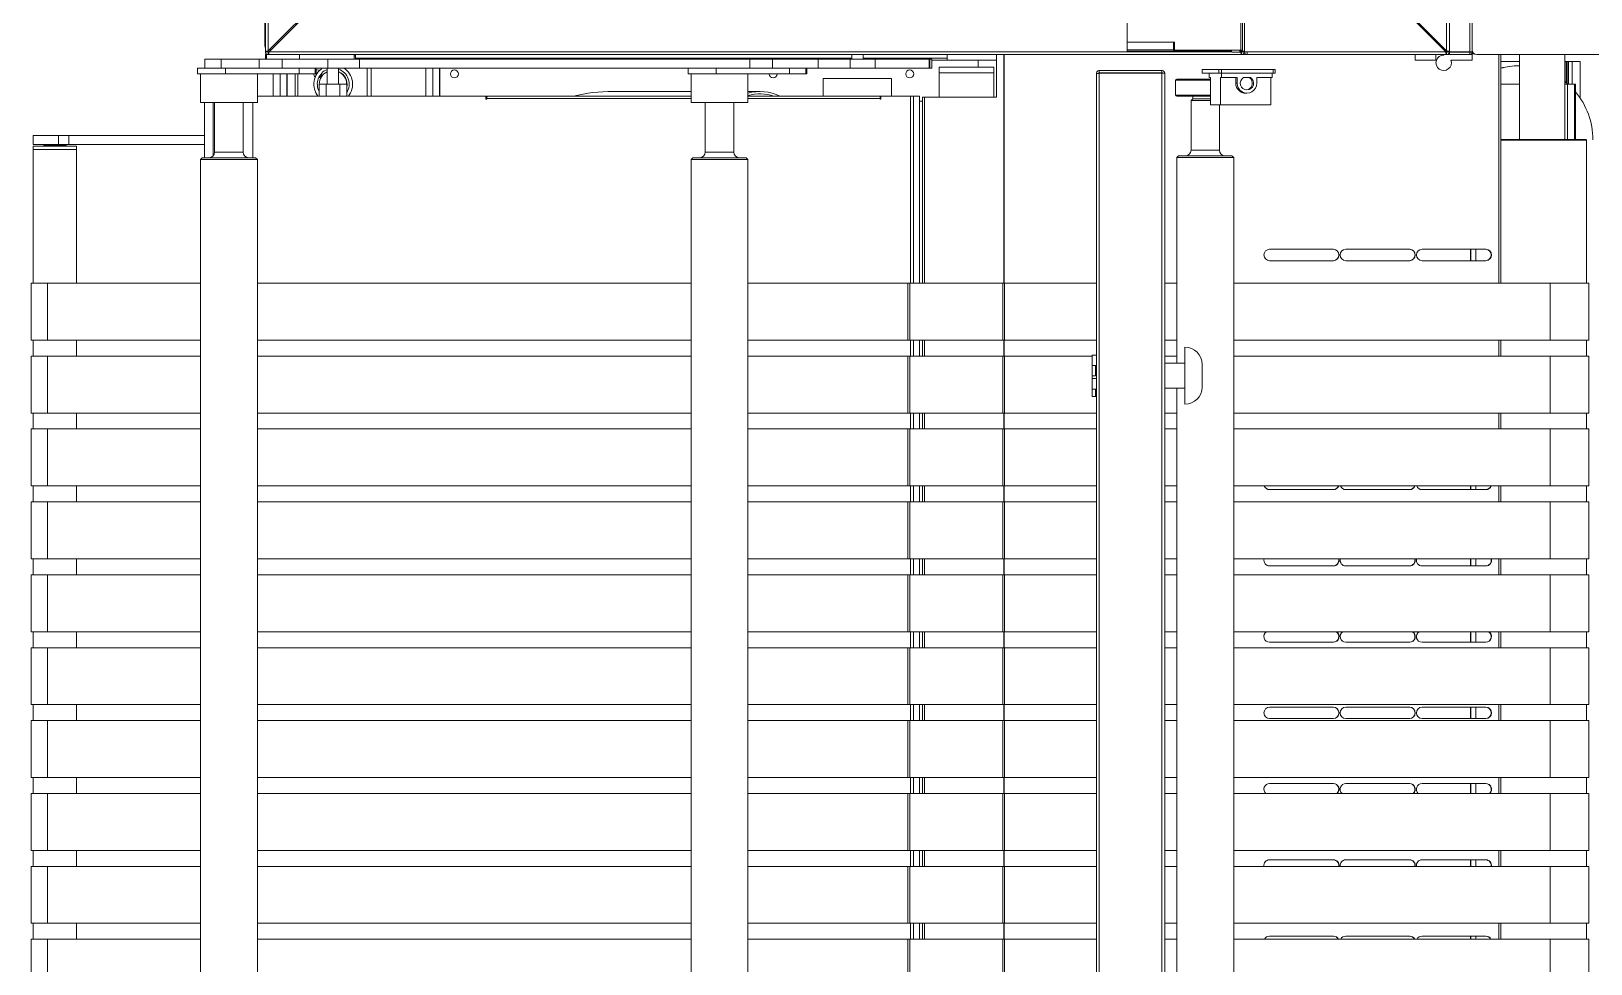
# Model space of a CAD drawing. Header units: millimetres. Extents: x 8553 to 58453, y 11523 to 43612.
# Drawn here: x 48689 to 49785, y 21706 to 22361 of the extents above; entities that cross this region are included whole.
import ezdxf

# ---------------------------------------------------------------- set-up
doc = ezdxf.new("R2010")
doc.units = ezdxf.units.MM

msp = doc.modelspace()

# ---------------------------------------------------------------- linework, layer by layer
at = {"linetype": 'Continuous', "lineweight": 15}
for p, q in [((48853.751, 22347.043), (48853.751, 22745.043)), ((48855.751, 22347.608), (48855.751, 22745.043)), ((49683.751, 22742.477), (49683.751, 22347.608)), ((49685.751, 22743.16), (49685.751, 22346.926)), ((49700.071, 22743.16), (49700.071, 22346.926)), ((49701.751, 22743.363), (49701.751, 22346.723)), ((48853.351, 22351.443), (48853.351, 22740.243)), ((49539.206, 22738.643), (49539.206, 22348.243)), ((49540.362, 22738.643), (49540.362, 22348.243)), ((48893.751, 22385.608), (48855.751, 22347.608)), ((48856.316, 22347.043), (48894.316, 22385.043)), ((49459.351, 22347.443), (49459.351, 22385.043)), ((49683.751, 22347.608), (49661.751, 22369.608)), ((49541.751, 22369.043), (49541.751, 22347.043)), ((49661.185, 22369.043), (49683.185, 22347.043)), ((48856.545, 22348.403), (48857.676, 22348.403)), ((48861.985, 22353.843), (48863.116, 22353.843)), ((49459.351, 22353.843), (49491.893, 22353.843)), ((49459.351, 22348.403), (49491.893, 22348.403)), ((49532.919, 22347.443), (49459.351, 22347.443)), ((49491.893, 22353.843), (49491.893, 22348.403)), ((49491.893, 22353.843), (49492.663, 22353.843)), ((49492.663, 22348.403), (49491.893, 22348.403)), ((49492.594, 22348.243), (49492.594, 22347.443)), ((49492.594, 22348.243), (49528.432, 22348.243)), ((49492.663, 22353.843), (49492.663, 22348.403)), ((49539.206, 22348.243), (49528.432, 22348.243)), ((49538.387, 22346.643), (49538.387, 22348.243)), ((49539.206, 22348.243), (49540.362, 22348.243)), ((49539.308, 22348.051), (49539.351, 22348.008)), ((49539.351, 22348.243), (49539.351, 22348.008)), ((49539.751, 22347.608), (49539.351, 22348.008)), ((49539.751, 22348.243), (49539.751, 22347.608)), ((48811.167, 22341.843), (48811.167, 22335.443)), ((48822.561, 22341.843), (48811.167, 22341.843)), ((48822.561, 22335.443), (48822.561, 22341.843)), ((48849.301, 22341.843), (48822.561, 22341.843)), ((48849.301, 22341.843), (48849.301, 22335.443)), ((48865.425, 22341.843), (48849.301, 22341.843)), ((48855.351, 22347.043), (48853.751, 22347.043)), ((48853.751, 22345.043), (48853.751, 22341.843)), ((48854.551, 22345.043), (48853.751, 22345.043)), ((48854.551, 22345.043), (48854.551, 22341.843)), ((48854.551, 22345.043), (48855.751, 22345.043)), ((48855.751, 22346.643), (48855.751, 22345.043)), ((49539.751, 22345.043), (48855.751, 22345.043)), ((49532.919, 22347.043), (48856.316, 22347.043)), ((48865.425, 22335.443), (48865.425, 22341.843)), ((48865.425, 22341.843), (48897.532, 22341.843)), ((48877.751, 22345.043), (48877.751, 22341.843)), ((48897.532, 22341.843), (48897.532, 22335.443)), ((48919.936, 22341.843), (48897.532, 22341.843)), ((48916.151, 22345.043), (48916.151, 22341.843)), ((48916.951, 22344.243), (48916.151, 22344.243)), ((48916.951, 22342.403), (48916.951, 22345.043)), ((48916.951, 22341.843), (48916.951, 22342.403)), ((49265.751, 22342.403), (48916.951, 22342.403)), ((48919.936, 22335.443), (48919.936, 22341.843)), ((49194.065, 22341.843), (48919.936, 22341.843)), ((49194.065, 22341.843), (49194.065, 22335.443)), ((49210.189, 22341.843), (49194.065, 22341.843)), ((49210.189, 22335.443), (49210.189, 22341.843)), ((49210.189, 22341.843), (49242.295, 22341.843)), ((49242.295, 22341.843), (49242.295, 22335.443)), ((49264.699, 22341.843), (49242.295, 22341.843)), ((49264.699, 22335.443), (49264.699, 22341.843)), ((49282.246, 22341.843), (49264.699, 22341.843)), ((49265.751, 22345.043), (49265.751, 22341.843)), ((49273.751, 22341.843), (49273.751, 22345.043)), ((49332.951, 22342.403), (49273.751, 22342.403)), ((49282.246, 22341.843), (49282.246, 22335.443)), ((49320.11, 22341.843), (49282.246, 22341.843)), ((49320.11, 22335.443), (49320.11, 22341.843)), ((49320.713, 22341.843), (49320.11, 22341.843)), ((49320.713, 22341.843), (49320.713, 22335.443)), ((49321.999, 22341.843), (49320.713, 22341.843)), ((49321.999, 22335.443), (49321.999, 22341.843)), ((49354.551, 22341.043), (49321.999, 22341.043)), ((49332.951, 22345.043), (49332.951, 22341.043)), ((49332.951, 22341.043), (49332.951, 22342.403)), ((49354.551, 22341.043), (49354.551, 22336.243)), ((49367.483, 22341.043), (49354.551, 22341.043)), ((49367.483, 22315.073), (49367.483, 22345.043)), ((49372.655, 22345.043), (49372.655, 22184.477)), ((49372.919, 22345.043), (49372.919, 22184.477)), ((49532.793, 22346.643), (49538.387, 22346.643)), ((49539.185, 22347.043), (49538.965, 22347.043)), ((49539.045, 22347.182), (49539.185, 22347.043)), ((49539.751, 22346.643), (49539.751, 22345.043)), ((49543.751, 22345.043), (49539.751, 22345.043)), ((49540.151, 22347.043), (49541.751, 22347.043)), ((49543.751, 22347.043), (49541.751, 22347.043)), ((49683.185, 22347.043), (49543.751, 22347.043)), ((49543.751, 22347.043), (49543.751, 22345.043)), ((49683.751, 22345.043), (49543.751, 22345.043)), ((49661.751, 22345.043), (49661.751, 22341.043)), ((49661.751, 22341.043), (49676.151, 22341.043)), ((49676.151, 22341.043), (49676.151, 22345.043)), ((49676.151, 22341.043), (49676.659, 22341.043)), ((49681.751, 22345.043), (49681.751, 22344.643)), ((49683.751, 22346.643), (49683.751, 22345.043)), ((49683.751, 22345.043), (49685.751, 22345.043)), ((49684.151, 22347.043), (49685.751, 22347.043)), ((49700.071, 22346.926), (49685.751, 22346.926)), ((49700.071, 22346.643), (49685.751, 22346.643)), ((49685.751, 22345.043), (49685.751, 22346.643)), ((49700.071, 22345.043), (49685.751, 22345.043)), ((49686.842, 22341.043), (49701.751, 22341.043)), ((49700.071, 22345.043), (49700.071, 22346.643)), ((49700.071, 22345.043), (49701.751, 22345.043)), ((49700.151, 22346.723), (49701.751, 22346.723)), ((49701.166, 22345.473), (49703.348, 22345.473)), ((49701.751, 22345.473), (49701.751, 22346.723)), ((49701.751, 22345.043), (49701.751, 22341.043)), ((49877.751, 22345.043), (49704.951, 22345.043)), ((49720.574, 22345.043), (49720.574, 22184.477)), ((49721.83, 22184.477), (49721.83, 22345.043)), ((49734.951, 22340.243), (49721.83, 22340.243)), ((49734.951, 22337.145), (49734.487, 22337.145)), ((49734.951, 22345.043), (49734.951, 22285.283)), ((49766.951, 22285.283), (49766.951, 22345.043)), ((49767.769, 22340.243), (49766.951, 22340.243)), ((49768.492, 22340.243), (49767.769, 22340.243)), ((49767.769, 22325.386), (49767.769, 22340.243)), ((49769.538, 22340.243), (49768.492, 22340.243)), ((49768.492, 22324.778), (49768.492, 22340.243)), ((49772.068, 22340.243), (49769.538, 22340.243)), ((49769.538, 22324.243), (49769.538, 22340.243)), ((49777.772, 22340.243), (49772.068, 22340.243)), ((49772.068, 22324.243), (49772.068, 22340.243)), ((49777.772, 22314.333), (49777.772, 22340.243)), ((48806.083, 22335.443), (48806.083, 22331.443)), ((48825.678, 22335.443), (48806.083, 22335.443)), ((48825.678, 22331.443), (48806.083, 22331.443)), ((48808.083, 22331.443), (48808.083, 22311.443)), ((48825.678, 22335.443), (48825.678, 22331.443)), ((48877.374, 22335.443), (48825.678, 22335.443)), ((48877.374, 22331.443), (48825.678, 22331.443)), ((48848.083, 22311.443), (48848.083, 22331.443)), ((48859.19, 22315.873), (48859.19, 22331.443)), ((48864.172, 22315.873), (48864.172, 22331.443)), ((48868.777, 22315.873), (48868.777, 22331.443)), ((48868.947, 22315.873), (48868.947, 22331.443)), ((48874.551, 22331.443), (48874.551, 22315.873)), ((48876.551, 22331.443), (48876.551, 22315.873)), ((48877.374, 22331.443), (48877.374, 22335.443)), ((48877.374, 22335.443), (48887.085, 22335.443)), ((48888.805, 22331.443), (48877.374, 22331.443)), ((48887.085, 22335.443), (48897.532, 22335.443)), ((48888.805, 22335.443), (48888.805, 22331.443)), ((48888.847, 22331.443), (48888.805, 22331.443)), ((48888.847, 22331.443), (48888.847, 22335.443)), ((48889.397, 22331.443), (48888.847, 22331.443)), ((48889.397, 22331.443), (48889.397, 22335.443)), ((48897.19, 22335.443), (48897.19, 22324.243)), ((48897.532, 22335.443), (48919.936, 22335.443)), ((48905.19, 22324.243), (48905.19, 22335.443)), ((49150.846, 22335.443), (48919.936, 22335.443)), ((48925.294, 22335.443), (48925.294, 22315.873)), ((48928.142, 22335.443), (48928.142, 22315.873)), ((48966.45, 22335.443), (48966.45, 22315.873)), ((48971.432, 22335.443), (48971.432, 22315.873)), ((48976.037, 22335.443), (48976.037, 22315.873)), ((48976.206, 22315.873), (48976.206, 22335.443)), ((49150.846, 22335.443), (49150.846, 22331.443)), ((49170.441, 22335.443), (49150.846, 22335.443)), ((49170.441, 22331.443), (49150.846, 22331.443)), ((49152.846, 22331.443), (49152.846, 22311.443)), ((49170.441, 22335.443), (49170.441, 22331.443)), ((49222.137, 22335.443), (49170.441, 22335.443)), ((49222.137, 22331.443), (49170.441, 22331.443)), ((49192.846, 22311.443), (49192.846, 22331.443)), ((49222.137, 22331.443), (49222.137, 22335.443)), ((49222.137, 22335.443), (49231.849, 22335.443)), ((49233.568, 22331.443), (49222.137, 22331.443)), ((49231.849, 22335.443), (49242.295, 22335.443)), ((49233.568, 22335.443), (49233.568, 22331.443)), ((49233.61, 22331.443), (49233.568, 22331.443)), ((49233.61, 22331.443), (49233.61, 22335.443)), ((49234.16, 22331.443), (49233.61, 22331.443)), ((49234.16, 22331.443), (49234.16, 22335.443)), ((49242.295, 22335.443), (49264.699, 22335.443)), ((49245.751, 22328.243), (49245.751, 22315.873)), ((49245.751, 22328.243), (49293.751, 22328.243)), ((49282.246, 22335.443), (49264.699, 22335.443)), ((49282.246, 22335.443), (49320.11, 22335.443)), ((49293.751, 22315.873), (49293.751, 22328.243)), ((49320.713, 22335.443), (49320.11, 22335.443)), ((49320.713, 22335.443), (49321.999, 22335.443)), ((49327.118, 22336.243), (49327.118, 22332.243)), ((49327.118, 22336.243), (49365.518, 22336.243)), ((49327.118, 22315.073), (49327.118, 22332.243)), ((49365.518, 22332.243), (49327.118, 22332.243)), ((49365.518, 22336.243), (49365.518, 22332.243)), ((49365.518, 22315.073), (49365.518, 22332.243)), ((49437.751, 22331.843), (49438.874, 22331.843)), ((49437.751, 22331.843), (49437.751, 22331.56)), ((49437.751, 19579.326), (49437.751, 22331.56)), ((49439.751, 22332.243), (49439.751, 22333.843)), ((49483.751, 22333.843), (49439.751, 22333.843)), ((49483.751, 22332.243), (49439.751, 22332.243)), ((49439.751, 22331.96), (49439.751, 19578.926)), ((49439.751, 22331.96), (49483.751, 22331.96)), ((49483.751, 22333.843), (49483.751, 22332.243)), ((49483.751, 19578.926), (49483.751, 22331.96)), ((49485.751, 22331.843), (49485.751, 19579.043)), ((49493.387, 22326.954), (49493.387, 22316.554)), ((49517.847, 22326.954), (49493.387, 22326.954)), ((49494.187, 22327.754), (49517.847, 22327.754)), ((49512.06, 22334.477), (49512.06, 22332.077)), ((49512.06, 22334.477), (49512.079, 22334.477)), ((49512.079, 22332.077), (49512.06, 22332.077)), ((49512.079, 22334.477), (49512.079, 22332.077)), ((49512.079, 22334.477), (49523.82, 22334.477)), ((49512.079, 22332.077), (49523.82, 22332.077)), ((49516.93, 22332.077), (49516.93, 22328.877)), ((49516.93, 22328.877), (49517.847, 22328.877)), ((49517.847, 22328.877), (49517.847, 22309.677)), ((49523.82, 22332.077), (49523.82, 22334.477)), ((49523.82, 22334.477), (49525.646, 22334.477)), ((49525.646, 22332.077), (49523.82, 22332.077)), ((49524.818, 22328.877), (49524.818, 22309.677)), ((49524.818, 22328.877), (49525.735, 22328.877)), ((49525.646, 22334.477), (49525.646, 22332.077)), ((49525.646, 22334.477), (49562.013, 22334.477)), ((49525.646, 22332.077), (49562.013, 22332.077)), ((49525.735, 22332.077), (49525.735, 22328.877)), ((49525.735, 22328.877), (49536.596, 22328.877)), ((49535.679, 22328.877), (49535.679, 22324.877)), ((49536.596, 22324.877), (49536.596, 22328.877)), ((49541.026, 22328.877), (49546.022, 22328.877)), ((49550.452, 22328.877), (49561.312, 22328.877)), ((49550.452, 22328.877), (49550.452, 22324.877)), ((49560.395, 22328.877), (49560.395, 22309.677)), ((49561.312, 22332.077), (49561.312, 22328.877)), ((49562.013, 22332.077), (49562.013, 22334.477)), ((49562.013, 22334.477), (49563.369, 22334.477)), ((49563.369, 22332.077), (49562.013, 22332.077)), ((49563.369, 22332.077), (49563.369, 22334.477)), ((49008.69, 22315.873), (48848.083, 22315.873)), ((48891.491, 22315.873), (48891.491, 22324.243)), ((48896.325, 22324.243), (48891.491, 22324.243)), ((48896.325, 22315.873), (48896.325, 22324.243)), ((48906.024, 22324.243), (48896.325, 22324.243)), ((48906.024, 22315.873), (48906.024, 22324.243)), ((48910.889, 22324.243), (48906.024, 22324.243)), ((48910.889, 22315.873), (48910.889, 22324.243)), ((49008.69, 22313.673), (49008.69, 22315.873)), ((49009.027, 22315.873), (49008.69, 22315.873)), ((49009.027, 22313.673), (49009.027, 22315.873)), ((49009.716, 22315.873), (49152.846, 22315.873)), ((49152.846, 22319.09), (49098.062, 22319.09)), ((49201.3, 22319.09), (49192.846, 22319.09)), ((49192.846, 22315.873), (49286.105, 22315.873)), ((49286.105, 22314.673), (49286.105, 22315.873)), ((49286.231, 22315.873), (49286.105, 22315.873)), ((49286.231, 22314.673), (49286.105, 22314.673)), ((49286.231, 22315.873), (49286.231, 22313.673)), ((49307.152, 22315.873), (49286.231, 22315.873)), ((49309.137, 22315.873), (49307.152, 22315.873)), ((49307.152, 22315.873), (49307.152, 22184.477)), ((49313.41, 22315.873), (49309.137, 22315.873)), ((49309.137, 22315.873), (49309.137, 22184.477)), ((49313.474, 22315.873), (49313.41, 22315.873)), ((49313.41, 22315.873), (49313.41, 22184.477)), ((49313.474, 22184.477), (49313.474, 22315.873)), ((49315.483, 22315.073), (49315.483, 22184.477)), ((49317.003, 22315.073), (49315.483, 22315.073)), ((49367.483, 22315.073), (49317.003, 22315.073)), ((49317.003, 22315.073), (49317.003, 22184.477)), ((49493.387, 22316.554), (49517.847, 22316.554)), ((49517.847, 22315.754), (49494.187, 22315.754)), ((49505.387, 22315.754), (49505.387, 22313.923)), ((49536.596, 22324.877), (49535.679, 22324.877)), ((49542.607, 22317.867), (49543.524, 22317.867)), ((49721.83, 22324.243), (49734.951, 22324.243)), ((49766.951, 22324.243), (49768.834, 22324.243)), ((49768.834, 22324.243), (49773.583, 22324.243)), ((49768.834, 22324.243), (49768.834, 22285.283)), ((49773.583, 22324.243), (49773.583, 22285.283)), ((49774.43, 22324.243), (49773.583, 22324.243)), ((49774.43, 22324.243), (49774.43, 22285.283)), ((48848.083, 22311.443), (48808.083, 22311.443)), ((48810.923, 22272.582), (48810.923, 22311.443)), ((48817.052, 22273.902), (48817.052, 22311.443)), ((48818.034, 22311.443), (48818.034, 22275.962)), ((48818.143, 22311.443), (48818.083, 22311.382)), ((48818.083, 22311.382), (48818.083, 22276.582)), ((48837.835, 22311.382), (48818.083, 22311.382)), ((48838.083, 22311.382), (48837.835, 22311.382)), ((48838.083, 22311.382), (48838.022, 22311.443)), ((48838.083, 22276.582), (48838.083, 22311.382)), ((48844.968, 22311.443), (48844.968, 22272.582)), ((49009.266, 22313.673), (49008.69, 22313.673)), ((49009.266, 22314.273), (49009.266, 22313.673)), ((49152.846, 22314.273), (49009.266, 22314.273)), ((49192.846, 22311.443), (49152.846, 22311.443)), ((49162.906, 22311.443), (49162.846, 22311.382)), ((49162.846, 22311.382), (49162.846, 22276.582)), ((49182.599, 22311.382), (49162.846, 22311.382)), ((49182.846, 22311.382), (49182.599, 22311.382)), ((49182.846, 22311.382), (49182.786, 22311.443)), ((49182.846, 22276.582), (49182.846, 22311.382)), ((49285.655, 22314.273), (49192.846, 22314.273)), ((49285.655, 22313.673), (49285.655, 22314.273)), ((49285.992, 22314.273), (49285.655, 22314.273)), ((49286.231, 22313.673), (49285.655, 22313.673)), ((49285.992, 22313.673), (49285.992, 22314.273)), ((49313.474, 22312.273), (49315.483, 22312.273)), ((49505.387, 22313.923), (49504.187, 22312.723)), ((49504.187, 22312.723), (49504.187, 22277.923)), ((49517.847, 22312.723), (49504.187, 22312.723)), ((49517.847, 22313.923), (49505.387, 22313.923)), ((49517.847, 22309.677), (49524.818, 22309.677)), ((49524.187, 22277.923), (49524.187, 22309.677)), ((49524.818, 22309.677), (49560.395, 22309.677)), ((48690.644, 22288.243), (48690.644, 22281.843)), ((48708.339, 22288.243), (48690.644, 22288.243)), ((48708.339, 22281.843), (48690.644, 22281.843)), ((48698.444, 22281.843), (48698.044, 22281.443)), ((48708.339, 22281.843), (48708.339, 22288.243)), ((48708.339, 22288.243), (48715.571, 22288.243)), ((48715.571, 22281.843), (48708.339, 22281.843)), ((48713.644, 22281.443), (48713.244, 22281.843)), ((48715.571, 22288.243), (48715.571, 22281.843)), ((48810.923, 22288.243), (48715.571, 22288.243)), ((48810.923, 22281.843), (48715.571, 22281.843)), ((48810.923, 22288.243), (48810.923, 22281.843)), ((48817.973, 22288.243), (48818.034, 22288.243)), ((48817.973, 22281.843), (48817.973, 22288.243)), ((48818.034, 22281.843), (48817.973, 22281.843)), ((49765.03, 22285.283), (49721.83, 22285.283)), ((49765.213, 22284.883), (49721.83, 22284.883)), ((49781.751, 22285.283), (49765.03, 22285.283)), ((49782.151, 22284.883), (49765.213, 22284.883)), ((49782.151, 22284.883), (49781.751, 22285.283)), ((49782.151, 22184.477), (49782.151, 22284.883)), ((48690.644, 22280.643), (48690.644, 22184.477)), ((48690.644, 22280.643), (48716.081, 22280.643)), ((48690.644, 22278.386), (48690.644, 22184.477)), ((48690.644, 22278.386), (48701.469, 22278.386)), ((48698.044, 22281.443), (48698.044, 22280.643)), ((48698.044, 22281.443), (48706.621, 22281.443)), ((48701.469, 22278.386), (48721.044, 22278.386)), ((48706.621, 22281.443), (48713.644, 22281.443)), ((48713.644, 22280.643), (48713.644, 22281.443)), ((48716.081, 22280.643), (48721.044, 22280.643)), ((48721.044, 22184.477), (48721.044, 22280.643)), ((48721.044, 22184.477), (48721.044, 22278.386)), ((48809.283, 22272.582), (48808.083, 22271.382)), ((48808.083, 22271.382), (48808.083, 19649.782)), ((48847.588, 22271.382), (48808.083, 22271.382)), ((48809.283, 22272.582), (48846.418, 22272.582)), ((48818.083, 22276.582), (48837.835, 22276.582)), ((48837.835, 22276.582), (48838.083, 22276.582)), ((48846.418, 22272.582), (48846.883, 22272.582)), ((48848.083, 22271.382), (48846.883, 22272.582)), ((48848.083, 22271.382), (48847.588, 22271.382)), ((48848.083, 19649.782), (48848.083, 22271.382)), ((49154.046, 22272.582), (49152.846, 22271.382)), ((49152.846, 22271.382), (49152.846, 19649.782)), ((49192.351, 22271.382), (49152.846, 22271.382)), ((49154.046, 22272.582), (49191.181, 22272.582)), ((49162.846, 22276.582), (49182.599, 22276.582)), ((49182.599, 22276.582), (49182.846, 22276.582)), ((49191.181, 22272.582), (49191.646, 22272.582)), ((49192.846, 22271.382), (49191.646, 22272.582)), ((49192.846, 22271.382), (49192.351, 22271.382)), ((49192.846, 19649.782), (49192.846, 22271.382)), ((49495.387, 22273.923), (49494.187, 22272.723)), ((49494.187, 22272.723), (49494.187, 22128.243)), ((49531.289, 22272.723), (49494.187, 22272.723)), ((49495.387, 22273.923), (49530.263, 22273.923)), ((49524.187, 22277.923), (49504.187, 22277.923)), ((49530.263, 22273.923), (49532.987, 22273.923)), ((49534.187, 22272.723), (49531.289, 22272.723)), ((49534.187, 22272.723), (49532.987, 22273.923)), ((49534.187, 19643.123), (49534.187, 22272.723)), ((49559.38, 22208.273), (49604.288, 22208.273)), ((49612.954, 22208.273), (49657.861, 22208.273)), ((49666.527, 22208.273), (49711.435, 22208.273)), ((49700.551, 22208.273), (49700.551, 22200.273)), ((49700.951, 22208.273), (49700.951, 22200.273)), ((49704.237, 22208.273), (49704.237, 22200.273)), ((49604.288, 22200.273), (49559.38, 22200.273)), ((49657.861, 22200.273), (49612.954, 22200.273)), ((49711.435, 22200.273), (49666.527, 22200.273)), ((48689.15, 22184.477), (48689.15, 22144.477)), ((48689.15, 22184.477), (48700.512, 22184.477)), ((48700.512, 22184.477), (48700.512, 22144.477)), ((48808.083, 22184.477), (48700.512, 22184.477)), ((49152.846, 22184.477), (48848.083, 22184.477)), ((49305.084, 22184.477), (49192.846, 22184.477)), ((49305.084, 22184.477), (49305.084, 22144.477)), ((49306.525, 22184.477), (49305.084, 22184.477)), ((49306.525, 22184.477), (49306.525, 22144.477)), ((49372.028, 22184.477), (49306.525, 22184.477)), ((49372.028, 22184.477), (49372.028, 22144.477)), ((49373.191, 22184.477), (49372.028, 22184.477)), ((49373.191, 22184.477), (49373.191, 22144.477)), ((49437.751, 22184.477), (49373.191, 22184.477)), ((49494.187, 22184.477), (49485.751, 22184.477)), ((49756.536, 22184.477), (49534.187, 22184.477)), ((49756.536, 22184.477), (49756.536, 22144.477)), ((49783.641, 22184.477), (49756.536, 22184.477)), ((49783.641, 22144.477), (49783.641, 22184.477)), ((48689.15, 22144.477), (48700.512, 22144.477)), ((48690.644, 22144.477), (48690.644, 22133.277)), ((48690.644, 22144.477), (48690.644, 22133.277)), ((48808.083, 22144.477), (48700.512, 22144.477)), ((48721.044, 22133.277), (48721.044, 22144.477)), ((48721.044, 22133.277), (48721.044, 22144.477)), ((49152.846, 22144.477), (48848.083, 22144.477)), ((49305.084, 22144.477), (49192.846, 22144.477)), ((49306.525, 22144.477), (49305.084, 22144.477)), ((49372.028, 22144.477), (49306.525, 22144.477)), ((49307.152, 22144.477), (49307.152, 22133.277)), ((49309.137, 22144.477), (49309.137, 22133.277)), ((49313.41, 22144.477), (49313.41, 22133.277)), ((49313.474, 22133.277), (49313.474, 22144.477)), ((49315.483, 22144.477), (49315.483, 22133.277)), ((49317.003, 22144.477), (49317.003, 22133.277)), ((49373.191, 22144.477), (49372.028, 22144.477)), ((49372.655, 22144.477), (49372.655, 22133.277)), ((49372.919, 22144.477), (49372.919, 22133.277)), ((49437.751, 22144.477), (49373.191, 22144.477)), ((49494.187, 22144.477), (49485.751, 22144.477)), ((49499.932, 22099.443), (49499.932, 22139.443)), ((49756.536, 22144.477), (49534.187, 22144.477)), ((49720.574, 22144.477), (49720.574, 22133.277)), ((49721.83, 22133.277), (49721.83, 22144.477)), ((49783.641, 22144.477), (49756.536, 22144.477)), ((49782.151, 22133.277), (49782.151, 22144.477)), ((48689.15, 22133.277), (48689.15, 22093.277)), ((48689.15, 22133.277), (48700.512, 22133.277)), ((48700.512, 22133.277), (48700.512, 22093.277)), ((48808.083, 22133.277), (48700.512, 22133.277)), ((49152.846, 22133.277), (48848.083, 22133.277)), ((49305.084, 22133.277), (49192.846, 22133.277)), ((49305.084, 22133.277), (49305.084, 22093.277)), ((49306.525, 22133.277), (49305.084, 22133.277)), ((49306.525, 22133.277), (49306.525, 22093.277)), ((49372.028, 22133.277), (49306.525, 22133.277)), ((49372.028, 22133.277), (49372.028, 22093.277)), ((49373.191, 22133.277), (49372.028, 22133.277)), ((49373.191, 22133.277), (49373.191, 22093.277)), ((49434.732, 22133.277), (49373.191, 22133.277)), ((49434.732, 22133.983), (49437.132, 22133.983)), ((49434.732, 22133.983), (49434.732, 22126.628)), ((49437.132, 22133.983), (49437.751, 22133.896)), ((49494.187, 22133.277), (49485.751, 22133.277)), ((49499.932, 22128.243), (49485.751, 22128.243)), ((49756.536, 22133.277), (49534.187, 22133.277)), ((49756.536, 22133.277), (49756.536, 22093.277)), ((49783.641, 22133.277), (49756.536, 22133.277)), ((49783.641, 22093.277), (49783.641, 22133.277)), ((49434.732, 22126.628), (49437.132, 22126.628)), ((49434.732, 22119.46), (49434.732, 22126.628)), ((49434.732, 22119.46), (49437.132, 22119.46)), ((49434.732, 22119.46), (49434.732, 22117.468)), ((49434.732, 22110.079), (49434.732, 22117.468)), ((49434.732, 22117.468), (49437.751, 22117.468)), ((49437.132, 22126.628), (49437.751, 22126.716)), ((49437.132, 22119.46), (49437.132, 22126.628)), ((49437.132, 22119.46), (49437.751, 22119.548)), ((49511.932, 22127.443), (49511.932, 22111.443)), ((49434.732, 22110.079), (49437.751, 22110.079)), ((49434.732, 22110.079), (49434.732, 22104.902)), ((49437.132, 22110.079), (49437.132, 22104.902)), ((49485.751, 22110.643), (49499.932, 22110.643)), ((49494.187, 22110.643), (49494.187, 19800.243)), ((49434.732, 22104.902), (49437.132, 22104.902)), ((49437.132, 22104.902), (49437.751, 22104.99)), ((48689.15, 22093.277), (48700.512, 22093.277)), ((48690.644, 22093.277), (48690.644, 22082.077)), ((48690.644, 22093.277), (48690.644, 22082.077)), ((48808.083, 22093.277), (48700.512, 22093.277)), ((48721.044, 22082.077), (48721.044, 22093.277)), ((48721.044, 22082.077), (48721.044, 22093.277)), ((49152.846, 22093.277), (48848.083, 22093.277)), ((49305.084, 22093.277), (49192.846, 22093.277)), ((49306.525, 22093.277), (49305.084, 22093.277)), ((49372.028, 22093.277), (49306.525, 22093.277)), ((49307.152, 22093.277), (49307.152, 22082.077)), ((49309.137, 22093.277), (49309.137, 22082.077)), ((49313.41, 22093.277), (49313.41, 22082.077)), ((49313.474, 22082.077), (49313.474, 22093.277)), ((49315.483, 22093.277), (49315.483, 22082.077)), ((49317.003, 22093.277), (49317.003, 22082.077)), ((49373.191, 22093.277), (49372.028, 22093.277)), ((49372.655, 22093.277), (49372.655, 22082.077)), ((49372.919, 22093.277), (49372.919, 22082.077)), ((49437.751, 22093.277), (49373.191, 22093.277)), ((49494.187, 22093.277), (49485.751, 22093.277)), ((49756.536, 22093.277), (49534.187, 22093.277)), ((49604.288, 22093.073), (49559.38, 22093.073)), ((49657.861, 22093.073), (49612.954, 22093.073)), ((49711.435, 22093.073), (49666.527, 22093.073)), ((49700.551, 22093.277), (49700.551, 22093.073)), ((49700.951, 22093.277), (49700.951, 22093.073)), ((49704.237, 22093.277), (49704.237, 22093.073)), ((49720.574, 22093.277), (49720.574, 22082.077)), ((49721.83, 22082.077), (49721.83, 22093.277)), ((49783.641, 22093.277), (49756.536, 22093.277)), ((49782.151, 22082.077), (49782.151, 22093.277)), ((48689.15, 22082.077), (48689.15, 22042.077)), ((48689.15, 22082.077), (48700.512, 22082.077)), ((48700.512, 22082.077), (48700.512, 22042.077)), ((48808.083, 22082.077), (48700.512, 22082.077)), ((49152.846, 22082.077), (48848.083, 22082.077)), ((49305.084, 22082.077), (49192.846, 22082.077)), ((49305.084, 22082.077), (49305.084, 22042.077)), ((49306.525, 22082.077), (49305.084, 22082.077)), ((49306.525, 22082.077), (49306.525, 22042.077)), ((49372.028, 22082.077), (49306.525, 22082.077)), ((49372.028, 22082.077), (49372.028, 22042.077)), ((49373.191, 22082.077), (49372.028, 22082.077)), ((49373.191, 22082.077), (49373.191, 22042.077)), ((49437.751, 22082.077), (49373.191, 22082.077)), ((49494.187, 22082.077), (49485.751, 22082.077)), ((49756.536, 22082.077), (49534.187, 22082.077)), ((49756.536, 22082.077), (49756.536, 22042.077)), ((49783.641, 22082.077), (49756.536, 22082.077)), ((49783.641, 22042.077), (49783.641, 22082.077)), ((48689.15, 22042.077), (48700.512, 22042.077)), ((48690.644, 22042.077), (48690.644, 22030.877)), ((48690.644, 22042.077), (48690.644, 22030.877)), ((48808.083, 22042.077), (48700.512, 22042.077)), ((48721.044, 22030.877), (48721.044, 22042.077)), ((48721.044, 22030.877), (48721.044, 22042.077)), ((49152.846, 22042.077), (48848.083, 22042.077)), ((49305.084, 22042.077), (49192.846, 22042.077)), ((49306.525, 22042.077), (49305.084, 22042.077)), ((49372.028, 22042.077), (49306.525, 22042.077)), ((49307.152, 22042.077), (49307.152, 22030.877)), ((49309.137, 22042.077), (49309.137, 22030.877)), ((49313.41, 22042.077), (49313.41, 22030.877)), ((49313.474, 22030.877), (49313.474, 22042.077)), ((49315.483, 22042.077), (49315.483, 22030.877)), ((49317.003, 22042.077), (49317.003, 22030.877)), ((49373.191, 22042.077), (49372.028, 22042.077)), ((49372.655, 22042.077), (49372.655, 22030.877)), ((49372.919, 22042.077), (49372.919, 22030.877)), ((49437.751, 22042.077), (49373.191, 22042.077)), ((49494.187, 22042.077), (49485.751, 22042.077)), ((49756.536, 22042.077), (49534.187, 22042.077)), ((49700.551, 22042.077), (49700.551, 22039.473)), ((49700.951, 22042.077), (49700.951, 22039.473)), ((49704.237, 22042.077), (49704.237, 22039.473)), ((49720.574, 22042.077), (49720.574, 22030.877)), ((49721.83, 22030.877), (49721.83, 22042.077)), ((49783.641, 22042.077), (49756.536, 22042.077)), ((49782.151, 22030.877), (49782.151, 22042.077)), ((48689.15, 22030.877), (48689.15, 21990.877)), ((48689.15, 22030.877), (48700.512, 22030.877)), ((48700.512, 22030.877), (48700.512, 21990.877)), ((48808.083, 22030.877), (48700.512, 22030.877)), ((49152.846, 22030.877), (48848.083, 22030.877)), ((49305.084, 22030.877), (49192.846, 22030.877)), ((49305.084, 22030.877), (49305.084, 21990.877)), ((49306.525, 22030.877), (49305.084, 22030.877)), ((49306.525, 22030.877), (49306.525, 21990.877)), ((49372.028, 22030.877), (49306.525, 22030.877)), ((49372.028, 22030.877), (49372.028, 21990.877)), ((49373.191, 22030.877), (49372.028, 22030.877)), ((49373.191, 22030.877), (49373.191, 21990.877)), ((49437.751, 22030.877), (49373.191, 22030.877)), ((49494.187, 22030.877), (49485.751, 22030.877)), ((49756.536, 22030.877), (49534.187, 22030.877)), ((49604.288, 22039.473), (49559.38, 22039.473)), ((49657.861, 22039.473), (49612.954, 22039.473)), ((49711.435, 22039.473), (49666.527, 22039.473)), ((49756.536, 22030.877), (49756.536, 21990.877)), ((49783.641, 22030.877), (49756.536, 22030.877)), ((49783.641, 21990.877), (49783.641, 22030.877)), ((48689.15, 21990.877), (48700.512, 21990.877)), ((48690.644, 21990.877), (48690.644, 21979.677)), ((48690.644, 21990.877), (48690.644, 21979.677)), ((48808.083, 21990.877), (48700.512, 21990.877)), ((48721.044, 21979.677), (48721.044, 21990.877)), ((48721.044, 21979.677), (48721.044, 21990.877)), ((49152.846, 21990.877), (48848.083, 21990.877)), ((49305.084, 21990.877), (49192.846, 21990.877)), ((49306.525, 21990.877), (49305.084, 21990.877)), ((49372.028, 21990.877), (49306.525, 21990.877)), ((49307.152, 21990.877), (49307.152, 21979.677)), ((49309.137, 21990.877), (49309.137, 21979.677)), ((49313.41, 21990.877), (49313.41, 21979.677)), ((49313.474, 21979.677), (49313.474, 21990.877)), ((49315.483, 21990.877), (49315.483, 21979.677)), ((49317.003, 21990.877), (49317.003, 21979.677)), ((49373.191, 21990.877), (49372.028, 21990.877)), ((49372.655, 21990.877), (49372.655, 21979.677)), ((49372.919, 21990.877), (49372.919, 21979.677)), ((49437.751, 21990.877), (49373.191, 21990.877)), ((49494.187, 21990.877), (49485.751, 21990.877)), ((49756.536, 21990.877), (49534.187, 21990.877)), ((49604.288, 21985.873), (49559.38, 21985.873)), ((49657.861, 21985.873), (49612.954, 21985.873)), ((49711.435, 21985.873), (49666.527, 21985.873)), ((49700.551, 21990.877), (49700.551, 21985.873)), ((49700.951, 21990.877), (49700.951, 21985.873)), ((49704.237, 21990.877), (49704.237, 21985.873)), ((49720.574, 21990.877), (49720.574, 21979.677)), ((49721.83, 21979.677), (49721.83, 21990.877)), ((49783.641, 21990.877), (49756.536, 21990.877)), ((49782.151, 21979.677), (49782.151, 21990.877)), ((48689.15, 21979.677), (48689.15, 21939.677)), ((48689.15, 21979.677), (48700.512, 21979.677)), ((48700.512, 21979.677), (48700.512, 21939.677)), ((48808.083, 21979.677), (48700.512, 21979.677)), ((49152.846, 21979.677), (48848.083, 21979.677)), ((49305.084, 21979.677), (49192.846, 21979.677)), ((49305.084, 21979.677), (49305.084, 21939.677)), ((49306.525, 21979.677), (49305.084, 21979.677)), ((49306.525, 21979.677), (49306.525, 21939.677)), ((49372.028, 21979.677), (49306.525, 21979.677)), ((49372.028, 21979.677), (49372.028, 21939.677)), ((49373.191, 21979.677), (49372.028, 21979.677)), ((49373.191, 21979.677), (49373.191, 21939.677)), ((49437.751, 21979.677), (49373.191, 21979.677)), ((49494.187, 21979.677), (49485.751, 21979.677)), ((49756.536, 21979.677), (49534.187, 21979.677)), ((49756.536, 21979.677), (49756.536, 21939.677)), ((49783.641, 21979.677), (49756.536, 21979.677)), ((49783.641, 21939.677), (49783.641, 21979.677)), ((48689.15, 21939.677), (48700.512, 21939.677)), ((48690.644, 21939.677), (48690.644, 21928.477)), ((48690.644, 21939.677), (48690.644, 21928.477)), ((48808.083, 21939.677), (48700.512, 21939.677)), ((48721.044, 21928.477), (48721.044, 21939.677)), ((48721.044, 21928.477), (48721.044, 21939.677)), ((49152.846, 21939.677), (48848.083, 21939.677)), ((49305.084, 21939.677), (49192.846, 21939.677)), ((49306.525, 21939.677), (49305.084, 21939.677)), ((49372.028, 21939.677), (49306.525, 21939.677)), ((49307.152, 21939.677), (49307.152, 21928.477)), ((49309.137, 21939.677), (49309.137, 21928.477)), ((49313.41, 21939.677), (49313.41, 21928.477)), ((49313.474, 21928.477), (49313.474, 21939.677)), ((49315.483, 21939.677), (49315.483, 21928.477)), ((49317.003, 21939.677), (49317.003, 21928.477)), ((49373.191, 21939.677), (49372.028, 21939.677)), ((49372.655, 21939.677), (49372.655, 21928.477)), ((49372.919, 21939.677), (49372.919, 21928.477)), ((49437.751, 21939.677), (49373.191, 21939.677)), ((49494.187, 21939.677), (49485.751, 21939.677)), ((49756.536, 21939.677), (49534.187, 21939.677)), ((49604.288, 21932.273), (49559.38, 21932.273)), ((49657.861, 21932.273), (49612.954, 21932.273)), ((49711.435, 21932.273), (49666.527, 21932.273)), ((49700.551, 21939.677), (49700.551, 21932.273)), ((49700.951, 21939.677), (49700.951, 21932.273)), ((49704.237, 21939.677), (49704.237, 21932.273)), ((49720.574, 21939.677), (49720.574, 21928.477)), ((49721.83, 21928.477), (49721.83, 21939.677)), ((49783.641, 21939.677), (49756.536, 21939.677)), ((49782.151, 21928.477), (49782.151, 21939.677)), ((48689.15, 21928.477), (48689.15, 21888.477)), ((48689.15, 21928.477), (48700.512, 21928.477)), ((48700.512, 21928.477), (48700.512, 21888.477)), ((48808.083, 21928.477), (48700.512, 21928.477)), ((49152.846, 21928.477), (48848.083, 21928.477)), ((49305.084, 21928.477), (49192.846, 21928.477)), ((49305.084, 21928.477), (49305.084, 21888.477)), ((49306.525, 21928.477), (49305.084, 21928.477)), ((49306.525, 21928.477), (49306.525, 21888.477)), ((49372.028, 21928.477), (49306.525, 21928.477)), ((49372.028, 21928.477), (49372.028, 21888.477)), ((49373.191, 21928.477), (49372.028, 21928.477)), ((49373.191, 21928.477), (49373.191, 21888.477)), ((49437.751, 21928.477), (49373.191, 21928.477)), ((49494.187, 21928.477), (49485.751, 21928.477)), ((49756.536, 21928.477), (49534.187, 21928.477)), ((49756.536, 21928.477), (49756.536, 21888.477)), ((49783.641, 21928.477), (49756.536, 21928.477)), ((49783.641, 21888.477), (49783.641, 21928.477)), ((48689.15, 21888.477), (48700.512, 21888.477)), ((48690.644, 21888.477), (48690.644, 21877.277)), ((48690.644, 21888.477), (48690.644, 21877.277)), ((48808.083, 21888.477), (48700.512, 21888.477)), ((48721.044, 21877.277), (48721.044, 21888.477)), ((48721.044, 21877.277), (48721.044, 21888.477)), ((49152.846, 21888.477), (48848.083, 21888.477)), ((49305.084, 21888.477), (49192.846, 21888.477)), ((49306.525, 21888.477), (49305.084, 21888.477)), ((49372.028, 21888.477), (49306.525, 21888.477)), ((49307.152, 21888.477), (49307.152, 21877.277)), ((49309.137, 21888.477), (49309.137, 21877.277)), ((49313.41, 21888.477), (49313.41, 21877.277)), ((49313.474, 21877.277), (49313.474, 21888.477)), ((49315.483, 21888.477), (49315.483, 21877.277)), ((49317.003, 21888.477), (49317.003, 21877.277)), ((49373.191, 21888.477), (49372.028, 21888.477)), ((49372.655, 21888.477), (49372.655, 21877.277)), ((49372.919, 21888.477), (49372.919, 21877.277)), ((49437.751, 21888.477), (49373.191, 21888.477)), ((49494.187, 21888.477), (49485.751, 21888.477)), ((49756.536, 21888.477), (49534.187, 21888.477)), ((49720.574, 21888.477), (49720.574, 21877.277)), ((49721.83, 21877.277), (49721.83, 21888.477)), ((49783.641, 21888.477), (49756.536, 21888.477)), ((49782.151, 21877.277), (49782.151, 21888.477)), ((48689.15, 21877.277), (48689.15, 21837.277)), ((48689.15, 21877.277), (48700.512, 21877.277)), ((48700.512, 21877.277), (48700.512, 21837.277)), ((48808.083, 21877.277), (48700.512, 21877.277)), ((49152.846, 21877.277), (48848.083, 21877.277)), ((49305.084, 21877.277), (49192.846, 21877.277)), ((49305.084, 21877.277), (49305.084, 21837.277)), ((49306.525, 21877.277), (49305.084, 21877.277)), ((49306.525, 21877.277), (49306.525, 21837.277)), ((49372.028, 21877.277), (49306.525, 21877.277)), ((49372.028, 21877.277), (49372.028, 21837.277)), ((49373.191, 21877.277), (49372.028, 21877.277)), ((49373.191, 21877.277), (49373.191, 21837.277)), ((49437.751, 21877.277), (49373.191, 21877.277)), ((49494.187, 21877.277), (49485.751, 21877.277)), ((49756.536, 21877.277), (49534.187, 21877.277)), ((49559.38, 21886.673), (49604.288, 21886.673)), ((49604.288, 21878.673), (49559.38, 21878.673)), ((49612.954, 21886.673), (49657.861, 21886.673)), ((49657.861, 21878.673), (49612.954, 21878.673)), ((49666.527, 21886.673), (49711.435, 21886.673)), ((49711.435, 21878.673), (49666.527, 21878.673)), ((49700.551, 21886.673), (49700.551, 21878.673)), ((49700.951, 21886.673), (49700.951, 21878.673)), ((49704.237, 21886.673), (49704.237, 21878.673)), ((49756.536, 21877.277), (49756.536, 21837.277)), ((49783.641, 21877.277), (49756.536, 21877.277)), ((49783.641, 21837.277), (49783.641, 21877.277)), ((48689.15, 21837.277), (48700.512, 21837.277)), ((48690.644, 21837.277), (48690.644, 21826.077)), ((48690.644, 21837.277), (48690.644, 21826.077)), ((48808.083, 21837.277), (48700.512, 21837.277)), ((48721.044, 21826.077), (48721.044, 21837.277)), ((48721.044, 21826.077), (48721.044, 21837.277)), ((49152.846, 21837.277), (48848.083, 21837.277)), ((49305.084, 21837.277), (49192.846, 21837.277)), ((49306.525, 21837.277), (49305.084, 21837.277)), ((49372.028, 21837.277), (49306.525, 21837.277)), ((49307.152, 21837.277), (49307.152, 21826.077)), ((49309.137, 21837.277), (49309.137, 21826.077)), ((49313.41, 21837.277), (49313.41, 21826.077)), ((49313.474, 21826.077), (49313.474, 21837.277)), ((49315.483, 21837.277), (49315.483, 21826.077)), ((49317.003, 21837.277), (49317.003, 21826.077)), ((49373.191, 21837.277), (49372.028, 21837.277)), ((49372.655, 21837.277), (49372.655, 21826.077)), ((49372.919, 21837.277), (49372.919, 21826.077)), ((49437.751, 21837.277), (49373.191, 21837.277)), ((49494.187, 21837.277), (49485.751, 21837.277)), ((49756.536, 21837.277), (49534.187, 21837.277)), ((49559.38, 21833.073), (49604.288, 21833.073)), ((49612.954, 21833.073), (49657.861, 21833.073)), ((49666.527, 21833.073), (49711.435, 21833.073)), ((49700.551, 21833.073), (49700.551, 21826.077)), ((49700.951, 21833.073), (49700.951, 21826.077)), ((49704.237, 21833.073), (49704.237, 21826.077)), ((49720.574, 21837.277), (49720.574, 21826.077)), ((49721.83, 21826.077), (49721.83, 21837.277)), ((49783.641, 21837.277), (49756.536, 21837.277)), ((49782.151, 21826.077), (49782.151, 21837.277)), ((48689.15, 21826.077), (48689.15, 21786.077)), ((48689.15, 21826.077), (48700.512, 21826.077)), ((48700.512, 21826.077), (48700.512, 21786.077)), ((48808.083, 21826.077), (48700.512, 21826.077)), ((49152.846, 21826.077), (48848.083, 21826.077)), ((49305.084, 21826.077), (49192.846, 21826.077)), ((49305.084, 21826.077), (49305.084, 21786.077)), ((49306.525, 21826.077), (49305.084, 21826.077)), ((49306.525, 21826.077), (49306.525, 21786.077)), ((49372.028, 21826.077), (49306.525, 21826.077)), ((49372.028, 21826.077), (49372.028, 21786.077)), ((49373.191, 21826.077), (49372.028, 21826.077)), ((49373.191, 21826.077), (49373.191, 21786.077)), ((49437.751, 21826.077), (49373.191, 21826.077)), ((49494.187, 21826.077), (49485.751, 21826.077)), ((49756.536, 21826.077), (49534.187, 21826.077)), ((49756.536, 21826.077), (49756.536, 21786.077)), ((49783.641, 21826.077), (49756.536, 21826.077)), ((49783.641, 21786.077), (49783.641, 21826.077)), ((48689.15, 21786.077), (48700.512, 21786.077)), ((48690.644, 21786.077), (48690.644, 21774.877)), ((48690.644, 21786.077), (48690.644, 21774.877)), ((48808.083, 21786.077), (48700.512, 21786.077)), ((48721.044, 21774.877), (48721.044, 21786.077)), ((48721.044, 21774.877), (48721.044, 21786.077)), ((49152.846, 21786.077), (48848.083, 21786.077)), ((49305.084, 21786.077), (49192.846, 21786.077)), ((49306.525, 21786.077), (49305.084, 21786.077)), ((49372.028, 21786.077), (49306.525, 21786.077)), ((49307.152, 21786.077), (49307.152, 21774.877)), ((49309.137, 21786.077), (49309.137, 21774.877)), ((49313.41, 21786.077), (49313.41, 21774.877)), ((49313.474, 21774.877), (49313.474, 21786.077)), ((49315.483, 21786.077), (49315.483, 21774.877)), ((49317.003, 21786.077), (49317.003, 21774.877)), ((49373.191, 21786.077), (49372.028, 21786.077)), ((49372.655, 21786.077), (49372.655, 21774.877)), ((49372.919, 21786.077), (49372.919, 21774.877)), ((49437.751, 21786.077), (49373.191, 21786.077)), ((49494.187, 21786.077), (49485.751, 21786.077)), ((49756.536, 21786.077), (49534.187, 21786.077)), ((49559.38, 21779.473), (49604.288, 21779.473)), ((49612.954, 21779.473), (49657.861, 21779.473)), ((49666.527, 21779.473), (49711.435, 21779.473)), ((49700.551, 21779.473), (49700.551, 21774.877)), ((49700.951, 21779.473), (49700.951, 21774.877)), ((49704.237, 21779.473), (49704.237, 21774.877)), ((49720.574, 21786.077), (49720.574, 21774.877)), ((49721.83, 21774.877), (49721.83, 21786.077)), ((49783.641, 21786.077), (49756.536, 21786.077)), ((49782.151, 21774.877), (49782.151, 21786.077)), ((48689.15, 21774.877), (48689.15, 21734.877)), ((48689.15, 21774.877), (48700.512, 21774.877)), ((48700.512, 21774.877), (48700.512, 21734.877)), ((48808.083, 21774.877), (48700.512, 21774.877)), ((49152.846, 21774.877), (48848.083, 21774.877)), ((49305.084, 21774.877), (49192.846, 21774.877)), ((49305.084, 21774.877), (49305.084, 21734.877)), ((49306.525, 21774.877), (49305.084, 21774.877)), ((49306.525, 21774.877), (49306.525, 21734.877)), ((49372.028, 21774.877), (49306.525, 21774.877)), ((49372.028, 21774.877), (49372.028, 21734.877)), ((49373.191, 21774.877), (49372.028, 21774.877)), ((49373.191, 21774.877), (49373.191, 21734.877)), ((49437.751, 21774.877), (49373.191, 21774.877)), ((49494.187, 21774.877), (49485.751, 21774.877)), ((49756.536, 21774.877), (49534.187, 21774.877)), ((49756.536, 21774.877), (49756.536, 21734.877)), ((49783.641, 21774.877), (49756.536, 21774.877)), ((49783.641, 21734.877), (49783.641, 21774.877)), ((48689.15, 21734.877), (48700.512, 21734.877)), ((48690.644, 21734.877), (48690.644, 21723.677)), ((48690.644, 21734.877), (48690.644, 21723.677)), ((48808.083, 21734.877), (48700.512, 21734.877)), ((48721.044, 21723.677), (48721.044, 21734.877)), ((48721.044, 21723.677), (48721.044, 21734.877)), ((49152.846, 21734.877), (48848.083, 21734.877)), ((49305.084, 21734.877), (49192.846, 21734.877)), ((49306.525, 21734.877), (49305.084, 21734.877)), ((49372.028, 21734.877), (49306.525, 21734.877)), ((49307.152, 21734.877), (49307.152, 21723.677)), ((49309.137, 21734.877), (49309.137, 21723.677)), ((49313.41, 21734.877), (49313.41, 21723.677)), ((49313.474, 21723.677), (49313.474, 21734.877)), ((49315.483, 21734.877), (49315.483, 21723.677)), ((49317.003, 21734.877), (49317.003, 21723.677)), ((49373.191, 21734.877), (49372.028, 21734.877)), ((49372.655, 21734.877), (49372.655, 21723.677)), ((49372.919, 21734.877), (49372.919, 21723.677)), ((49437.751, 21734.877), (49373.191, 21734.877)), ((49494.187, 21734.877), (49485.751, 21734.877)), ((49756.536, 21734.877), (49534.187, 21734.877)), ((49720.574, 21734.877), (49720.574, 21723.677)), ((49721.83, 21723.677), (49721.83, 21734.877)), ((49783.641, 21734.877), (49756.536, 21734.877)), ((49782.151, 21723.677), (49782.151, 21734.877)), ((48689.15, 21723.677), (48689.15, 21683.677)), ((48689.15, 21723.677), (48700.512, 21723.677)), ((48700.512, 21723.677), (48700.512, 21683.677)), ((48808.083, 21723.677), (48700.512, 21723.677)), ((49152.846, 21723.677), (48848.083, 21723.677)), ((49305.084, 21723.677), (49192.846, 21723.677)), ((49305.084, 21723.677), (49305.084, 21683.677)), ((49306.525, 21723.677), (49305.084, 21723.677)), ((49306.525, 21723.677), (49306.525, 21683.677)), ((49372.028, 21723.677), (49306.525, 21723.677)), ((49372.028, 21723.677), (49372.028, 21683.677)), ((49373.191, 21723.677), (49372.028, 21723.677)), ((49373.191, 21723.677), (49373.191, 21683.677)), ((49437.751, 21723.677), (49373.191, 21723.677)), ((49494.187, 21723.677), (49485.751, 21723.677)), ((49756.536, 21723.677), (49534.187, 21723.677)), ((49559.38, 21725.873), (49604.288, 21725.873)), ((49612.954, 21725.873), (49657.861, 21725.873)), ((49666.527, 21725.873), (49711.435, 21725.873)), ((49700.551, 21725.873), (49700.551, 21723.677)), ((49700.951, 21725.873), (49700.951, 21723.677)), ((49704.237, 21725.873), (49704.237, 21723.677)), ((49756.536, 21723.677), (49756.536, 21683.677)), ((49783.641, 21723.677), (49756.536, 21723.677)), ((49783.641, 21683.677), (49783.641, 21723.677))]:
    msp.add_line(p, q, dxfattribs=at)
at = {"linetype": 'Continuous', "lineweight": 15, "flags": 128}
for points in [[(48853.751, 22349.216), (48853.474, 22350.194), (48853.351, 22351.443)], [(49492.663, 22348.403), (49492.665, 22348.371), (49492.669, 22348.341), (49492.676, 22348.314), (49492.686, 22348.29), (49492.698, 22348.27), (49492.711, 22348.255), (49492.725, 22348.246), (49492.74, 22348.243)], [(49538.387, 22346.643), (49538.575, 22346.681), (49538.756, 22346.795), (49538.922, 22346.98), (49539.068, 22347.228), (49539.188, 22347.532), (49539.277, 22347.877), (49539.331, 22348.243)], [(48890.551, 22334.243), (48889.641, 22334.091), (48889.397, 22333.994)], [(48891.855, 22333.92), (48891.46, 22334.091), (48890.551, 22334.243)], [(49766.951, 22326.049), (49767.232, 22325.824), (49769.106, 22324.243)], [(49009.266, 22314.273), (49009.275, 22314.585), (49009.3, 22314.885), (49009.342, 22315.162), (49009.398, 22315.404), (49009.466, 22315.603), (49009.544, 22315.751), (49009.628, 22315.842), (49009.716, 22315.873)], [(49286.105, 22315.873), (49286.017, 22315.842), (49285.933, 22315.751), (49285.855, 22315.603), (49285.787, 22315.404), (49285.731, 22315.162), (49285.689, 22314.885), (49285.664, 22314.585), (49285.655, 22314.273)], [(49286.105, 22314.673), (49286.083, 22314.665), (49286.062, 22314.643), (49286.042, 22314.606), (49286.025, 22314.556), (49286.011, 22314.495), (49286.001, 22314.426), (49285.995, 22314.351), (49285.992, 22314.273)], [(49559.38, 22093.073), (49558.271, 22093.235), (49558.139, 22093.277)], [(49604.079, 22093.073), (49605.189, 22093.235), (49605.32, 22093.277)], [(49605.529, 22093.277), (49605.397, 22093.235), (49604.288, 22093.073)], [(49612.954, 22093.073), (49611.844, 22093.235), (49611.713, 22093.277)], [(49657.653, 22093.073), (49658.763, 22093.235), (49658.894, 22093.277)], [(49659.102, 22093.277), (49658.971, 22093.235), (49657.861, 22093.073)], [(49666.527, 22093.073), (49665.418, 22093.235), (49665.286, 22093.277)], [(49711.226, 22093.073), (49712.336, 22093.235), (49712.468, 22093.277)], [(49712.676, 22093.277), (49712.544, 22093.235), (49711.435, 22093.073)]]:
    msp.add_lwpolyline(points, dxfattribs=at)
at = {"linetype": 'Continuous', "lineweight": 15}
for centre in [(48986.551, 22331.443), (49306.551, 22331.443)]:
    msp.add_circle(centre, 2.8, dxfattribs=at)
for centre, radius, start, end in [((48856.652, 22347.672), 1.18, 194.847644, 235.495561), ((49495.147, 22348.378), 3.254, 179.567171, 196.704834), ((49704.951, 22348.243), 3.2, 180, 270), ((48855.751, 22347.043), 2, 180, 270), ((48855.751, 22347.043), 0.4, 180, 270), ((49539.751, 22347.043), 2, 270, 0), ((49539.751, 22347.043), 0.4, 270, 0), ((49543.751, 22347.043), 2, 180, 270), ((49543.751, 22347.043), 0.4, 180, 270), ((49681.751, 22339.243), 5.4, 90, 19.471221), ((49683.751, 22347.043), 0.4, 270, 0), ((49683.751, 22347.043), 2, 270, 0), ((49735.158, 22286.119), 51.026, 90.232397, 105.140987), ((49734.489, 22286.121), 51.024, 90.002213, 104.365748), ((48890.551, 22331.443), 2.8, 180, 230.67826), ((48901.41, 22324.243), 13.6, 124.560399, 217.981852), ((48901.41, 22324.243), 11.2, 112.136919, 207.66197), ((48890.551, 22331.443), 2.8, 290.029495, 4.427997), ((48901.206, 22324.243), 9.6, 114.72623, 180.000021), ((48901.41, 22324.243), 11.2, 327.816783, 70.277288), ((48901.53, 22324.243), 9.6, 347.14105, 67.590323), ((48901.206, 22324.243), 9.6, 359.999971, 65.477294), ((48901.41, 22324.243), 13.6, 322.018148, 55.439601), ((49210.551, 22331.443), 2.8, 180, 360), ((49494.187, 22326.954), 0.8, 90, 180), ((49543.524, 22324.898), 4.698, 122.117087, 57.882913), ((49542.554, 22324.881), 4.74, 276.186125, 57.454577), ((49201.315, 22287.164), 31.907, 64.129729, 105.392878), ((49201.304, 22286.789), 30.694, 71.360345, 105.995795), ((49494.187, 22316.554), 0.8, 180, 270), ((49542.645, 22324.833), 6.967, 179.639642, 269.682906), ((49543.524, 22324.814), 6.928, 179.474863, 0.525137), ((49734.357, 22285.181), 52.293, 0.058811, 39.973885), ((48814.083, 22276.582), 4, 270, 0), ((48842.083, 22276.582), 4, 180, 270), ((49158.846, 22276.582), 4, 270, 0), ((49186.846, 22276.582), 4, 180, 270), ((49500.187, 22277.923), 4, 270, 0), ((49528.187, 22277.923), 4, 180, 270), ((49559.427, 22204.273), 4, 90.668432, 269.331568), ((49604.033, 22204.273), 4, 270.668432, 89.331568), ((49604.241, 22204.273), 4, 270.668432, 89.331568), ((49613.001, 22204.273), 4, 90.668432, 269.331568), ((49657.606, 22204.273), 4, 270.668432, 89.331568), ((49657.814, 22204.273), 4, 270.668432, 89.331568), ((49666.574, 22204.273), 4, 90.668432, 269.331568), ((49711.18, 22204.273), 4, 270.668432, 89.331568), ((49711.388, 22204.273), 4, 270.668432, 89.331568), ((49499.932, 22127.443), 12, 0, 90), ((49499.932, 22111.443), 12, 270, 0), ((49559.403, 22043.423), 3.95, 199.927785, 269.677771), ((49604.057, 22043.423), 3.95, 270.322229, 340.072215), ((49604.269, 22043.419), 3.946, 270.275962, 340.118482), ((49612.976, 22043.423), 3.95, 199.927785, 269.677771), ((49657.631, 22043.423), 3.95, 270.322229, 340.072215), ((49657.842, 22043.419), 3.946, 270.275962, 340.118482), ((49666.55, 22043.423), 3.95, 199.927785, 269.677771), ((49711.204, 22043.423), 3.95, 270.322229, 340.072215), ((49711.416, 22043.419), 3.946, 270.275962, 340.118482), ((49559.43, 21989.866), 3.993, 165.333664, 269.285649), ((49604.029, 21989.866), 3.993, 270.714351, 14.666336), ((49604.249, 21989.857), 3.984, 270.548897, 14.83179), ((49613.004, 21989.866), 3.993, 165.333664, 269.285649), ((49657.603, 21989.866), 3.993, 270.714351, 14.666336), ((49657.823, 21989.857), 3.984, 270.548897, 14.83179), ((49666.577, 21989.866), 3.993, 165.333664, 269.285649), ((49711.177, 21989.866), 3.993, 270.714351, 14.666336), ((49711.396, 21989.857), 3.984, 270.548897, 14.83179), ((49559.438, 21936.28), 4.007, 122.050219, 269.177742), ((49604.022, 21936.28), 4.007, 270.822258, 57.949781), ((49604.23, 21936.28), 4.007, 270.822258, 57.949781), ((49613.011, 21936.28), 4.007, 122.050219, 269.177742), ((49657.595, 21936.28), 4.007, 270.822258, 57.949781), ((49657.804, 21936.28), 4.007, 270.822258, 57.949781), ((49666.585, 21936.28), 4.007, 122.050219, 269.177742), ((49711.169, 21936.28), 4.007, 270.822258, 57.949781), ((49711.377, 21936.28), 4.007, 270.822258, 57.949781), ((49559.427, 21882.673), 4, 90.668432, 269.331568), ((49604.033, 21882.673), 4, 270.668432, 89.331568), ((49604.241, 21882.673), 4, 270.668432, 89.331568), ((49613.001, 21882.673), 4, 90.668432, 269.331568), ((49657.606, 21882.673), 4, 270.668432, 89.331568), ((49657.814, 21882.673), 4, 270.668432, 89.331568), ((49666.574, 21882.673), 4, 90.668432, 269.331568), ((49711.18, 21882.673), 4, 270.668432, 89.331568), ((49711.388, 21882.673), 4, 270.668432, 89.331568), ((49559.437, 21829.067), 4.006, 90.811241, 228.27535), ((49604.022, 21829.067), 4.006, 311.72465, 89.188759), ((49604.228, 21829.066), 4.008, 311.771263, 89.142146), ((49613.011, 21829.067), 4.006, 90.811241, 228.27535), ((49657.596, 21829.067), 4.006, 311.72465, 89.188759), ((49657.801, 21829.066), 4.008, 311.771263, 89.142146), ((49666.584, 21829.067), 4.006, 90.811241, 228.27535), ((49711.17, 21829.067), 4.006, 311.72465, 89.188759), ((49711.375, 21829.066), 4.008, 311.771263, 89.142146), ((49559.417, 21775.494), 3.98, 90.522966, 188.915666), ((49604.043, 21775.494), 3.98, 351.084334, 89.477034), ((49604.24, 21775.484), 3.989, 351.245699, 89.315669), ((49612.99, 21775.494), 3.98, 90.522966, 188.915666), ((49657.616, 21775.494), 3.98, 351.084334, 89.477034), ((49657.813, 21775.484), 3.989, 351.245699, 89.315669), ((49666.564, 21775.494), 3.98, 90.522966, 188.915666), ((49711.19, 21775.494), 3.98, 351.084334, 89.477034), ((49711.387, 21775.484), 3.989, 351.245699, 89.315669), ((49559.394, 21721.938), 3.935, 90.200996, 153.780415), ((49604.065, 21721.938), 3.935, 26.219585, 89.799004), ((49604.274, 21721.938), 3.935, 26.219585, 89.799004), ((49612.968, 21721.938), 3.935, 90.200996, 153.780415), ((49657.639, 21721.938), 3.935, 26.219585, 89.799004), ((49657.847, 21721.938), 3.935, 26.219585, 89.799004), ((49666.541, 21721.938), 3.935, 90.200996, 153.780415), ((49711.212, 21721.938), 3.935, 26.219585, 89.799004), ((49711.421, 21721.938), 3.935, 26.219585, 89.799004)]:
    msp.add_arc(centre, radius, start, end, dxfattribs=at)
msp.add_ellipse((49098.062, 22257.09), major_axis=(-87.681, 0), ratio=0.70710678, start_param=4.71238898, end_param=5.03591709, dxfattribs=at)
for points in [[(48855.751, 22347.608), (48855.522, 22347.567), (48855.065, 22347.485), (48854.459, 22347.361), (48854.006, 22347.238), (48853.78, 22347.132), (48853.759, 22347.067), (48853.751, 22347.043)], [(49541.751, 22347.043), (49541.728, 22347.084), (49541.682, 22347.166), (49541.326, 22347.29), (49540.804, 22347.413), (49540.244, 22347.52), (49539.883, 22347.584), (49539.751, 22347.608)], [(49685.751, 22347.043), (49685.728, 22347.084), (49685.682, 22347.166), (49685.326, 22347.29), (49684.804, 22347.413), (49684.244, 22347.52), (49683.883, 22347.584), (49683.751, 22347.608)], [(48855.751, 22345.043), (48855.792, 22345.066), (48855.874, 22345.111), (48855.998, 22345.467), (48856.121, 22345.989), (48856.227, 22346.549), (48856.292, 22346.91), (48856.316, 22347.043)], [(49539.185, 22347.043), (49539.226, 22346.814), (49539.308, 22346.357), (49539.432, 22345.751), (49539.555, 22345.298), (49539.662, 22345.072), (49539.727, 22345.051), (49539.751, 22345.043)], [(49683.185, 22347.043), (49683.226, 22346.814), (49683.308, 22346.357), (49683.432, 22345.751), (49683.555, 22345.298), (49683.662, 22345.072), (49683.727, 22345.051), (49683.751, 22345.043)]]:
    msp.add_open_spline(points, degree=3, knots=[0, 0, 0, 0, 0.2181749, 0.4363498, 0.6545151, 0.8726803, 1, 1, 1, 1], dxfattribs=at)
for points in [[(48855.751, 22347.608), (48855.698, 22347.561), (48855.593, 22347.467), (48855.461, 22347.326), (48855.369, 22347.184), (48855.357, 22347.09), (48855.351, 22347.043)], [(49540.151, 22347.043), (49540.145, 22347.09), (49540.133, 22347.184), (49540.04, 22347.326), (49539.908, 22347.467), (49539.803, 22347.561), (49539.751, 22347.608)], [(49684.151, 22347.043), (49684.145, 22347.09), (49684.133, 22347.184), (49684.04, 22347.326), (49683.908, 22347.467), (49683.803, 22347.561), (49683.751, 22347.608)], [(48855.751, 22346.643), (48855.798, 22346.649), (48855.892, 22346.661), (48856.033, 22346.753), (48856.175, 22346.885), (48856.269, 22346.99), (48856.316, 22347.043)], [(49539.185, 22347.043), (49539.232, 22346.99), (49539.326, 22346.885), (49539.468, 22346.753), (49539.609, 22346.661), (49539.703, 22346.649), (49539.751, 22346.643)], [(49683.185, 22347.043), (49683.232, 22346.99), (49683.326, 22346.885), (49683.468, 22346.753), (49683.609, 22346.661), (49683.703, 22346.649), (49683.751, 22346.643)], [(49701.751, 22346.723), (49701.725, 22346.74), (49701.675, 22346.773), (49701.286, 22346.824), (49700.731, 22346.875), (49700.291, 22346.909), (49700.071, 22346.926)], [(49700.151, 22346.723), (49700.149, 22346.74), (49700.147, 22346.773), (49700.129, 22346.824), (49700.102, 22346.875), (49700.081, 22346.909), (49700.071, 22346.926)], [(49700.071, 22345.043), (49700.291, 22345.068), (49700.731, 22345.118), (49701.286, 22345.507), (49701.675, 22346.062), (49701.725, 22346.503), (49701.751, 22346.723)], [(49700.071, 22346.643), (49700.081, 22346.644), (49700.102, 22346.646), (49700.129, 22346.665), (49700.147, 22346.691), (49700.149, 22346.712), (49700.151, 22346.723)], [(49439.751, 22333.843), (49439.489, 22333.813), (49438.964, 22333.753), (49438.303, 22333.29), (49437.841, 22332.629), (49437.781, 22332.105), (49437.751, 22331.843)], [(49437.751, 22331.56), (49437.781, 22331.593), (49437.841, 22331.66), (49438.303, 22331.76), (49438.964, 22331.86), (49439.489, 22331.927), (49439.751, 22331.96)], [(49439.751, 22332.243), (49439.698, 22332.237), (49439.593, 22332.225), (49439.461, 22332.132), (49439.369, 22332), (49439.357, 22331.895), (49439.351, 22331.843)], [(49485.751, 22331.843), (49485.721, 22332.105), (49485.66, 22332.629), (49485.198, 22333.29), (49484.537, 22333.753), (49484.013, 22333.813), (49483.751, 22333.843)], [(49484.151, 22331.843), (49484.145, 22331.895), (49484.133, 22332), (49484.04, 22332.132), (49483.908, 22332.225), (49483.803, 22332.237), (49483.751, 22332.243)], [(49483.751, 22331.96), (49484.013, 22331.95), (49484.537, 22331.931), (49485.198, 22331.901), (49485.66, 22331.872), (49485.721, 22331.852), (49485.751, 22331.843)]]:
    msp.add_open_spline(points, degree=3, dxfattribs=at)

doc.saveas('drawing.dxf')
